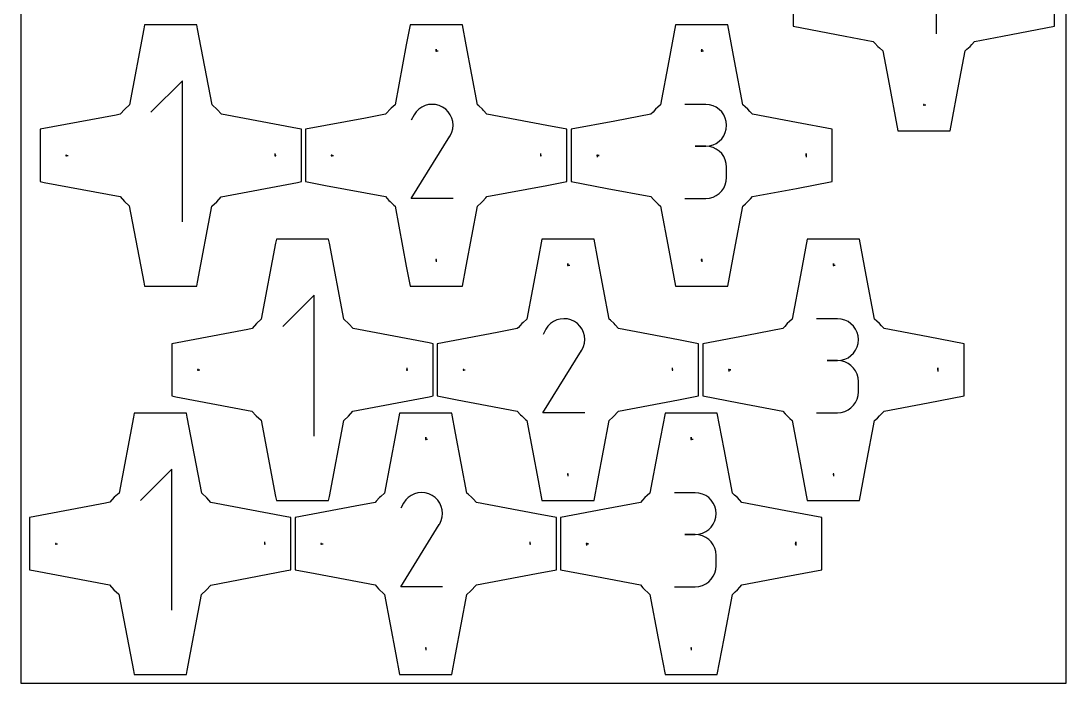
# Model space of a CAD drawing. Extents: x 0 to 800, y 0 to 1000.
# Drawn here: x 0 to 800, y 0 to 507 of the extents above; entities that cross this region are included whole.
import ezdxf

# ---------------------------------------------------------------- set-up
doc = ezdxf.new("R2010")
doc.units = 0
doc.header["$MEASUREMENT"] = 0
for name, color, linetype in [('annotation', 7, 'Continuous'), ('boundary', 7, 'Continuous'), ('frame', 7, 'Continuous'), ('hole', 7, 'Continuous')]:
    doc.layers.add(name, color=color, linetype=linetype)

msp = doc.modelspace()

# ---------------------------------------------------------------- linework, layer by layer
at = {"layer": 'annotation', "color": 1}
for p, q in [((700.707598, 496.978669), (700.707598, 522.562765)), ((317.890103, 483.824141), (317.890103, 485.252891)), ((317.890103, 483.824141), (317.890103, 485.252891)), ((317.890103, 485.252891), (317.890103, 483.824141)), ((317.890103, 483.824141), (319.318853, 483.82414)), ((521.065105, 483.824141), (521.065105, 485.252891)), ((521.065105, 483.824141), (521.065105, 485.252891)), ((521.065105, 485.252891), (521.065105, 483.824141)), ((521.065105, 483.824141), (522.493855, 483.82414)), ((123.58572, 460.954853), (99.573536, 436.935895)), ((123.58572, 352.944052), (123.58572, 460.954853)), ((306.847614, 440.847821), (304.576265, 439.281558)), ((309.330253, 441.992062), (306.847614, 440.847821)), ((311.963377, 442.698486), (309.330253, 441.992062)), ((314.686184, 442.951297), (311.963377, 442.698486)), ((317.437868, 442.734698), (314.686184, 442.951297)), ((320.157627, 442.032896), (317.437868, 442.734698)), ((322.784657, 440.830093), (320.157627, 442.032896)), ((325.134253, 439.161654), (322.784657, 440.830093)), ((322.784657, 440.830093), (322.784657, 440.830093)), ((524.181386, 442.869512), (508.191326, 442.869512)), ((527.057237, 442.611381), (524.181386, 442.869512)), ((529.763312, 441.867488), (527.057237, 442.611381)), ((532.254604, 440.683584), (529.763312, 441.867488)), ((534.486105, 439.105421), (532.254604, 440.683584)), ((691.184455, 442.656236), (692.613205, 442.656236)), ((300.910652, 434.946148), (298.810856, 430.918152)), ((302.57701, 437.309068), (300.910652, 434.946148)), ((304.576265, 439.281558), (302.57701, 437.309068)), ((327.09877, 437.159536), (325.134253, 439.161654)), ((328.660741, 434.885103), (327.09877, 437.159536)), ((329.802696, 432.399714), (328.660741, 434.885103)), ((330.507169, 429.764731), (329.802696, 432.399714)), ((536.412806, 437.178751), (534.486105, 439.105421)), ((537.989698, 434.949326), (536.412806, 437.178751)), ((539.171775, 432.462896), (537.989698, 434.949326)), ((539.914027, 429.765214), (539.171775, 432.462896)), ((329.821007, 421.575833), (330.533792, 424.291429)), ((330.75669, 427.041516), (330.507169, 429.764731)), ((330.533792, 424.291429), (330.75669, 427.041516)), ((539.171775, 421.317255), (539.914027, 424.025406)), ((540.171446, 426.902031), (539.914027, 429.765214)), ((539.914027, 424.025406), (540.171446, 426.902031)), ((540.171446, 426.902031), (540.171446, 426.902031)), ((298.765699, 370.945267), (328.316377, 418.518066)), ((328.316377, 418.518066), (328.351704, 418.56178)), ((328.316377, 418.518066), (328.316377, 418.518066)), ((328.351704, 418.56178), (328.385581, 418.605865)), ((328.385581, 418.605865), (328.418231, 418.650694)), ((328.418231, 418.650694), (328.449878, 418.696637)), ((328.449878, 418.696637), (328.480745, 418.744067)), ((328.480745, 418.744067), (328.511054, 418.793356)), ((328.511054, 418.793356), (328.541028, 418.844874)), ((328.541028, 418.844874), (328.570891, 418.898995)), ((328.570891, 418.898995), (328.600866, 418.956088)), ((328.600866, 418.956088), (329.821007, 421.575833)), ((328.600866, 418.956088), (328.600866, 418.956088)), ((534.486105, 414.657448), (536.412806, 416.587896)), ((536.412806, 416.587896), (537.989698, 418.822959)), ((537.989698, 418.822959), (539.171775, 421.317255)), ((524.181386, 410.889392), (516.175067, 410.889392)), ((516.175067, 410.889392), (524.181386, 410.889392)), ((524.181386, 410.889392), (527.057237, 411.147586)), ((527.057237, 410.631261), (524.181386, 410.889392)), ((524.181386, 410.889392), (524.181386, 410.889392)), ((527.057237, 411.147586), (529.763312, 411.891913)), ((529.763312, 409.887367), (527.057237, 410.631261)), ((529.763312, 411.891913), (532.254604, 413.076994)), ((532.254604, 408.703464), (529.763312, 409.887367)), ((532.254604, 413.076994), (534.486105, 414.657448)), ((534.486105, 407.125301), (532.254604, 408.703464)), ((34.7151, 403.82414), (36.14385, 403.82414)), ((194.715102, 403.82414), (194.715102, 405.25289)), ((237.890102, 403.82414), (239.318852, 403.82414)), ((397.890104, 403.82414), (397.890104, 405.25289)), ((441.065104, 403.82414), (442.493854, 403.82414)), ((441.065104, 403.82414), (442.493854, 403.82414)), ((442.493854, 403.82414), (441.065104, 403.82414)), ((441.065104, 403.82414), (441.065104, 402.39539)), ((536.412806, 405.198631), (534.486105, 407.125301)), ((537.989698, 402.969206), (536.412806, 405.198631)), ((539.171775, 400.482776), (537.989698, 402.969206)), ((539.914027, 397.785094), (539.171775, 400.482776)), ((601.065105, 403.82414), (601.065105, 405.25289)), ((601.065105, 403.82414), (601.065105, 405.25289)), ((601.065105, 405.25289), (601.065105, 403.82414)), ((601.065105, 403.82414), (601.065105, 402.39539)), ((540.171446, 394.921911), (539.914027, 397.785094)), ((540.171446, 386.915591), (540.171446, 394.921911)), ((540.171446, 394.921911), (540.171446, 394.921911)), ((539.171775, 381.352905), (539.914027, 384.051219)), ((539.914027, 384.051219), (540.171446, 386.915591)), ((534.486105, 374.710715), (536.412806, 376.637013)), ((536.412806, 376.637013), (537.989698, 378.86629)), ((537.989698, 378.86629), (539.171775, 381.352905)), ((330.745819, 370.945267), (298.765699, 370.945267)), ((508.191326, 370.94811), (524.181386, 370.94811)), ((524.181386, 370.94811), (527.057237, 371.206093)), ((524.181386, 370.94811), (524.181386, 370.94811)), ((527.057237, 371.206093), (529.763312, 371.949614)), ((529.763312, 371.949614), (532.254604, 373.133035)), ((532.254604, 373.133035), (534.486105, 374.710715)), ((317.890103, 323.824139), (317.890103, 322.395389)), ((418.713123, 319.779258), (418.713123, 321.208008)), ((418.713123, 319.779258), (418.713123, 321.208008)), ((418.713123, 321.208008), (418.713123, 319.779258)), ((521.065105, 323.824139), (521.065105, 322.395389)), ((621.888125, 319.779258), (621.888125, 321.208008)), ((621.888125, 319.779258), (621.888125, 321.208008)), ((621.888125, 321.208008), (621.888125, 319.779258)), ((418.713123, 319.779258), (420.141873, 319.779257)), ((621.888125, 319.779258), (623.316875, 319.779257)), ((224.40874, 296.90997), (200.396556, 272.891012)), ((224.40874, 188.899169), (224.40874, 296.90997)), ((403.40003, 273.264185), (401.733672, 270.901265)), ((405.399285, 275.236675), (403.40003, 273.264185)), ((407.670634, 276.802938), (405.399285, 275.236675)), ((410.153273, 277.947179), (407.670634, 276.802938)), ((412.786397, 278.653603), (410.153273, 277.947179)), ((415.509204, 278.906414), (412.786397, 278.653603)), ((418.260888, 278.689815), (415.509204, 278.906414)), ((420.980647, 277.988013), (418.260888, 278.689815)), ((423.607677, 276.78521), (420.980647, 277.988013)), ((425.957273, 275.116771), (423.607677, 276.78521)), ((423.607677, 276.78521), (423.607677, 276.78521)), ((427.92179, 273.114653), (425.957273, 275.116771)), ((429.483761, 270.84022), (427.92179, 273.114653)), ((625.004406, 278.824629), (609.014346, 278.824629)), ((627.880257, 278.566498), (625.004406, 278.824629)), ((630.586332, 277.822605), (627.880257, 278.566498)), ((633.077624, 276.638701), (630.586332, 277.822605)), ((635.309125, 275.060538), (633.077624, 276.638701)), ((637.235826, 273.133868), (635.309125, 275.060538)), ((638.812718, 270.904443), (637.235826, 273.133868)), ((401.733672, 270.901265), (399.633876, 266.873269)), ((430.625716, 268.354831), (429.483761, 270.84022)), ((431.330189, 265.719848), (430.625716, 268.354831)), ((431.57971, 262.996633), (431.330189, 265.719848)), ((639.994795, 268.418013), (638.812718, 270.904443)), ((640.737047, 265.720331), (639.994795, 268.418013)), ((640.994466, 262.857148), (640.737047, 265.720331)), ((429.423886, 254.911205), (430.644027, 257.53095)), ((430.644027, 257.53095), (431.356812, 260.246546)), ((431.356812, 260.246546), (431.57971, 262.996633)), ((638.812718, 254.778076), (639.994795, 257.272372)), ((639.994795, 257.272372), (640.737047, 259.980523)), ((640.737047, 259.980523), (640.994466, 262.857148)), ((640.994466, 262.857148), (640.994466, 262.857148)), ((399.588719, 206.900384), (429.139397, 254.473183)), ((429.139397, 254.473183), (429.174724, 254.516897)), ((429.139397, 254.473183), (429.139397, 254.473183)), ((429.174724, 254.516897), (429.208601, 254.560982)), ((429.208601, 254.560982), (429.241251, 254.605811)), ((429.241251, 254.605811), (429.272898, 254.651754)), ((429.272898, 254.651754), (429.303765, 254.699184)), ((429.303765, 254.699184), (429.334074, 254.748473)), ((429.334074, 254.748473), (429.364048, 254.799991)), ((429.364048, 254.799991), (429.393911, 254.854112)), ((429.393911, 254.854112), (429.423886, 254.911205)), ((429.423886, 254.911205), (429.423886, 254.911205)), ((630.586332, 247.84703), (633.077624, 249.032111)), ((633.077624, 249.032111), (635.309125, 250.612565)), ((635.309125, 250.612565), (637.235826, 252.543013)), ((637.235826, 252.543013), (638.812718, 254.778076)), ((295.538122, 239.779257), (295.538122, 241.208007)), ((498.713124, 239.779257), (498.713124, 241.208007)), ((625.004406, 246.844509), (616.998087, 246.844509)), ((616.998087, 246.844509), (625.004406, 246.844509)), ((625.004406, 246.844509), (627.880257, 247.102703)), ((627.880257, 246.586378), (625.004406, 246.844509)), ((625.004406, 246.844509), (625.004406, 246.844509)), ((627.880257, 247.102703), (630.586332, 247.84703)), ((630.586332, 245.842484), (627.880257, 246.586378)), ((633.077624, 244.658581), (630.586332, 245.842484)), ((635.309125, 243.080418), (633.077624, 244.658581)), ((637.235826, 241.153748), (635.309125, 243.080418)), ((638.812718, 238.924323), (637.235826, 241.153748)), ((701.888125, 239.779257), (701.888125, 241.208007)), ((701.888125, 239.779257), (701.888125, 241.208007)), ((701.888125, 241.208007), (701.888125, 239.779257)), ((135.53812, 239.779257), (136.96687, 239.779257)), ((338.713122, 239.779257), (340.141872, 239.779257)), ((541.888124, 239.779257), (543.316874, 239.779257)), ((541.888124, 239.779257), (543.316874, 239.779257)), ((543.316874, 239.779257), (541.888124, 239.779257)), ((541.888124, 239.779257), (541.888124, 238.350507)), ((639.994795, 236.437893), (638.812718, 238.924323)), ((640.737047, 233.740211), (639.994795, 236.437893)), ((640.994466, 230.877028), (640.737047, 233.740211)), ((701.888125, 239.779257), (701.888125, 238.350507)), ((640.994466, 222.870708), (640.994466, 230.877028)), ((640.994466, 230.877028), (640.994466, 230.877028)), ((638.812718, 214.821407), (639.994795, 217.308022)), ((639.994795, 217.308022), (640.737047, 220.006336)), ((640.737047, 220.006336), (640.994466, 222.870708)), ((630.586332, 207.904731), (633.077624, 209.088152)), ((633.077624, 209.088152), (635.309125, 210.665832)), ((635.309125, 210.665832), (637.235826, 212.59213)), ((637.235826, 212.59213), (638.812718, 214.821407)), ((431.568839, 206.900384), (399.588719, 206.900384)), ((609.014346, 206.903227), (625.004406, 206.903227)), ((625.004406, 206.903227), (627.880257, 207.16121)), ((625.004406, 206.903227), (625.004406, 206.903227)), ((627.880257, 207.16121), (630.586332, 207.904731)), ((309.842503, 186.667502), (309.842503, 188.096252)), ((309.842503, 186.667502), (309.842503, 188.096252)), ((309.842503, 188.096252), (309.842503, 186.667502)), ((309.842503, 186.667502), (311.271253, 186.667501)), ((513.017505, 186.667502), (513.017505, 188.096252)), ((513.017505, 186.667502), (513.017505, 188.096252)), ((513.017505, 188.096252), (513.017505, 186.667502)), ((513.017505, 186.667502), (514.446255, 186.667501)), ((115.53812, 163.798214), (91.525936, 139.779256)), ((115.53812, 55.787413), (115.53812, 163.798214)), ((418.713123, 159.779256), (418.713123, 158.350506)), ((621.888125, 159.779256), (621.888125, 158.350506)), ((301.282653, 144.835423), (298.800014, 143.691182)), ((303.915777, 145.541847), (301.282653, 144.835423)), ((306.638584, 145.794658), (303.915777, 145.541847)), ((309.390268, 145.578059), (306.638584, 145.794658)), ((312.110027, 144.876257), (309.390268, 145.578059)), ((314.737057, 143.673454), (312.110027, 144.876257)), ((516.133786, 145.712873), (500.143726, 145.712873)), ((519.009637, 145.454742), (516.133786, 145.712873)), ((521.715712, 144.710849), (519.009637, 145.454742)), ((524.207004, 143.526945), (521.715712, 144.710849)), ((292.863052, 137.789509), (290.763256, 133.761513)), ((294.52941, 140.152429), (292.863052, 137.789509)), ((296.528665, 142.124919), (294.52941, 140.152429)), ((298.800014, 143.691182), (296.528665, 142.124919)), ((317.086653, 142.005015), (314.737057, 143.673454)), ((314.737057, 143.673454), (314.737057, 143.673454)), ((319.05117, 140.002897), (317.086653, 142.005015)), ((320.613141, 137.728464), (319.05117, 140.002897)), ((321.755096, 135.243075), (320.613141, 137.728464)), ((526.438505, 141.948782), (524.207004, 143.526945)), ((528.365206, 140.022112), (526.438505, 141.948782)), ((529.942098, 137.792687), (528.365206, 140.022112)), ((531.124175, 135.306257), (529.942098, 137.792687)), ((322.459569, 132.608092), (321.755096, 135.243075)), ((322.70909, 129.884877), (322.459569, 132.608092)), ((322.486192, 127.13479), (322.70909, 129.884877)), ((531.866427, 132.608575), (531.124175, 135.306257)), ((532.123846, 129.745392), (531.866427, 132.608575)), ((531.866427, 126.868767), (532.123846, 129.745392)), ((532.123846, 129.745392), (532.123846, 129.745392)), ((290.718099, 73.788628), (320.268777, 121.361427)), ((320.268777, 121.361427), (320.304104, 121.405141)), ((320.268777, 121.361427), (320.268777, 121.361427)), ((320.304104, 121.405141), (320.337981, 121.449226)), ((320.337981, 121.449226), (320.370631, 121.494055)), ((320.370631, 121.494055), (320.402278, 121.539998)), ((320.402278, 121.539998), (320.433145, 121.587428)), ((320.433145, 121.587428), (320.463454, 121.636717)), ((320.463454, 121.636717), (320.493428, 121.688235)), ((320.493428, 121.688235), (320.523291, 121.742356)), ((320.523291, 121.742356), (320.553266, 121.799449)), ((320.553266, 121.799449), (321.773407, 124.419194)), ((320.553266, 121.799449), (320.553266, 121.799449)), ((321.773407, 124.419194), (322.486192, 127.13479)), ((528.365206, 119.431257), (529.942098, 121.66632)), ((529.942098, 121.66632), (531.124175, 124.160616)), ((531.124175, 124.160616), (531.866427, 126.868767)), ((516.133786, 113.732753), (508.127467, 113.732753)), ((508.127467, 113.732753), (516.133786, 113.732753)), ((516.133786, 113.732753), (519.009637, 113.990947)), ((519.009637, 113.474622), (516.133786, 113.732753)), ((516.133786, 113.732753), (516.133786, 113.732753)), ((519.009637, 113.990947), (521.715712, 114.735274)), ((521.715712, 112.730728), (519.009637, 113.474622)), ((521.715712, 114.735274), (524.207004, 115.920355)), ((524.207004, 111.546825), (521.715712, 112.730728)), ((524.207004, 115.920355), (526.438505, 117.500809)), ((526.438505, 117.500809), (528.365206, 119.431257)), ((26.6675, 106.667501), (28.09625, 106.667501)), ((186.667502, 106.667501), (186.667502, 108.096251)), ((229.842502, 106.667501), (231.271252, 106.667501)), ((389.842504, 106.667501), (389.842504, 108.096251)), ((433.017504, 106.667501), (434.446254, 106.667501)), ((433.017504, 106.667501), (434.446254, 106.667501)), ((434.446254, 106.667501), (433.017504, 106.667501)), ((433.017504, 106.667501), (433.017504, 105.238751)), ((526.438505, 109.968662), (524.207004, 111.546825)), ((528.365206, 108.041992), (526.438505, 109.968662)), ((529.942098, 105.812567), (528.365206, 108.041992)), ((531.124175, 103.326137), (529.942098, 105.812567)), ((593.017505, 106.667501), (593.017505, 108.096251)), ((593.017505, 106.667501), (593.017505, 108.096251)), ((593.017505, 108.096251), (593.017505, 106.667501)), ((593.017505, 106.667501), (593.017505, 105.238751)), ((531.866427, 100.628455), (531.124175, 103.326137)), ((532.123846, 97.765272), (531.866427, 100.628455)), ((532.123846, 89.758952), (532.123846, 97.765272)), ((532.123846, 97.765272), (532.123846, 97.765272)), ((531.866427, 86.89458), (532.123846, 89.758952)), ((528.365206, 79.480374), (529.942098, 81.709651)), ((529.942098, 81.709651), (531.124175, 84.196266)), ((531.124175, 84.196266), (531.866427, 86.89458)), ((322.698219, 73.788628), (290.718099, 73.788628)), ((500.143726, 73.791471), (516.133786, 73.791471)), ((516.133786, 73.791471), (519.009637, 74.049454)), ((516.133786, 73.791471), (516.133786, 73.791471)), ((519.009637, 74.049454), (521.715712, 74.792975)), ((521.715712, 74.792975), (524.207004, 75.976396)), ((524.207004, 75.976396), (526.438505, 77.554076)), ((526.438505, 77.554076), (528.365206, 79.480374)), ((309.842503, 26.6675), (309.842503, 25.23875)), ((513.017505, 26.6675), (513.017505, 25.23875))]:
    msp.add_line(p, q, dxfattribs=at)
at = {"layer": 'boundary', "color": 5}
for p, q in [((591.184454, 516.656237), (591.184454, 502.656237)), ((791.184456, 502.656237), (791.184456, 516.656237)), ((94.13825, 500.764124), (83.178079, 442.623834)), ((94.715101, 503.824141), (94.13825, 500.764124)), ((96.715103, 503.824141), (94.715101, 503.824141)), ((134.715101, 503.824141), (96.715103, 503.824141)), ((135.291952, 500.764123), (134.715101, 503.824141)), ((146.44304, 442.451616), (135.291952, 500.764123)), ((297.890103, 503.824141), (295.005847, 488.524063)), ((307.890104, 503.824141), (297.890103, 503.824141)), ((337.890103, 503.824141), (307.890104, 503.824141)), ((340.774358, 488.524063), (337.890103, 503.824141)), ((501.065105, 503.824141), (495.873445, 476.284002)), ((519.065105, 503.824141), (501.065105, 503.824141)), ((541.065104, 503.824141), (519.065105, 503.824141)), ((546.256764, 476.284002), (541.065104, 503.824141)), ((591.184454, 502.656237), (630.964653, 495.157172)), ((751.404257, 495.157172), (791.184456, 502.656237)), ((295.005847, 488.524063), (286.35308, 442.623834)), ((349.427125, 442.623834), (340.774358, 488.524063)), ((630.964653, 495.157172), (652.384761, 491.119214)), ((652.384761, 491.119214), (653.590285, 489.782803)), ((653.590285, 489.782803), (655.829116, 487.300897)), ((726.539795, 487.300897), (727.745319, 488.637308)), ((727.745319, 488.637308), (729.984149, 491.119214)), ((729.984149, 491.119214), (751.404257, 495.157172)), ((655.829116, 487.300897), (657.165526, 486.095373)), ((657.165526, 486.095373), (659.647433, 483.856543)), ((659.647433, 483.856543), (663.685391, 462.436435)), ((718.683519, 462.436435), (722.721477, 483.856543)), ((722.721477, 483.856543), (724.057888, 485.062067)), ((724.057888, 485.062067), (726.539795, 487.300897)), ((495.873445, 476.284002), (489.528082, 442.623834)), ((552.602127, 442.623834), (546.256764, 476.284002)), ((663.685391, 462.436435), (671.184455, 422.656236)), ((711.184455, 422.656236), (718.683519, 462.436435)), ((83.178079, 442.623834), (79.550677, 439.351697)), ((150.242658, 438.988563), (146.44304, 442.451616)), ((283.489343, 440.040568), (282.534763, 439.179479)), ((286.35308, 442.623834), (283.489343, 440.040568)), ((350.381705, 441.762745), (349.427125, 442.623834)), ((353.245442, 439.17948), (350.381705, 441.762745)), ((487.428008, 440.729439), (485.709765, 439.179479)), ((489.528082, 442.623834), (487.428008, 440.729439)), ((554.32037, 441.073874), (552.602127, 442.623834)), ((556.420444, 439.17948), (554.32037, 441.073874)), ((72.85539, 434.784311), (14.7151, 423.82414)), ((76.087625, 435.552078), (72.85539, 434.784311)), ((79.550677, 439.351697), (76.087625, 435.552078)), ((153.514795, 435.361162), (150.242658, 438.988563)), ((211.655084, 424.400991), (153.514795, 435.361162)), ((263.790331, 432.476906), (217.890102, 423.82414)), ((279.090409, 435.361162), (263.790331, 432.476906)), ((279.951497, 436.315742), (279.090409, 435.361162)), ((282.534763, 439.179479), (279.951497, 436.315742)), ((354.106531, 438.2249), (353.245442, 439.17948)), ((356.689797, 435.361162), (354.106531, 438.2249)), ((402.590026, 426.708395), (356.689797, 435.361162)), ((482.265411, 435.361162), (454.725272, 430.169502)), ((483.81537, 437.079405), (482.265411, 435.361162)), ((485.709765, 439.179479), (483.81537, 437.079405)), ((557.970404, 437.461237), (556.420444, 439.17948)), ((559.864799, 435.361162), (557.970404, 437.461237)), ((593.524967, 429.0158), (559.864799, 435.361162)), ((214.715102, 423.824139), (211.655084, 424.400991)), ((417.890104, 423.824139), (402.590026, 426.708395)), ((454.725272, 430.169502), (421.065104, 423.82414)), ((621.065106, 423.824139), (593.524967, 429.0158)), ((14.7151, 423.82414), (14.7151, 421.824138)), ((14.7151, 421.824138), (14.7151, 383.824141)), ((214.715102, 421.824138), (214.715102, 423.824139)), ((214.715102, 383.82414), (214.715102, 421.824138)), ((217.890102, 423.82414), (217.890102, 413.824139)), ((417.890104, 413.824139), (417.890104, 423.824139)), ((421.065104, 423.82414), (421.065104, 405.82414)), ((621.065105, 405.82414), (621.065106, 423.824139)), ((671.184455, 422.656236), (697.184455, 422.656236)), ((697.184455, 422.656236), (711.184455, 422.656236)), ((217.890102, 413.824139), (217.890102, 383.824141)), ((417.890104, 383.82414), (417.890104, 413.824139)), ((421.065104, 405.82414), (421.065104, 383.824141)), ((621.065106, 383.82414), (621.065105, 405.82414)), ((14.7151, 383.824141), (17.775117, 383.247289)), ((17.775117, 383.247289), (75.915407, 372.287117)), ((153.342577, 372.096202), (211.655085, 383.247289)), ((211.655085, 383.247289), (214.715102, 383.82414)), ((217.890102, 383.824141), (233.19018, 380.939885)), ((233.19018, 380.939885), (279.090409, 372.287117)), ((356.689797, 372.287118), (402.590026, 380.939885)), ((402.590026, 380.939885), (417.890104, 383.82414)), ((421.065104, 383.824141), (448.605242, 378.63248)), ((448.605242, 378.63248), (482.265411, 372.287117)), ((559.864798, 372.287118), (593.524967, 378.63248)), ((593.524967, 378.63248), (621.065106, 383.82414)), ((75.915407, 372.287117), (79.187544, 368.659716)), ((79.187544, 368.659716), (82.987162, 365.196664)), ((146.252123, 365.024446), (149.879525, 368.296583)), ((149.879525, 368.296583), (153.342577, 372.096202)), ((279.090409, 372.287117), (281.673675, 369.42338)), ((281.673675, 369.42338), (282.534763, 368.4688)), ((282.534763, 368.4688), (285.398501, 365.885535)), ((352.290863, 367.607712), (353.245443, 368.468801)), ((353.245443, 368.468801), (355.828708, 371.332538)), ((355.828708, 371.332538), (356.689797, 372.287118)), ((482.265411, 372.287117), (484.159806, 370.187043)), ((484.159806, 370.187043), (485.709765, 368.4688)), ((485.709765, 368.4688), (487.809839, 366.574406)), ((554.702202, 366.918841), (556.420444, 368.468801)), ((556.420444, 368.468801), (558.314839, 370.568875)), ((558.314839, 370.568875), (559.864798, 372.287118)), ((82.987162, 365.196664), (94.13825, 306.884156)), ((135.291952, 306.884156), (146.252123, 365.024446)), ((285.398501, 365.885535), (286.353081, 365.024446)), ((286.353081, 365.024446), (295.005848, 319.124217)), ((340.774358, 319.124217), (349.427125, 365.024446)), ((349.427125, 365.024446), (352.290863, 367.607712)), ((487.809839, 366.574406), (489.528082, 365.024446)), ((489.528082, 365.024446), (495.873445, 331.364278)), ((546.256764, 331.364277), (552.602127, 365.024446)), ((552.602127, 365.024446), (554.702202, 366.918841)), ((194.96127, 336.719241), (184.001099, 278.578951)), ((195.538121, 339.779258), (194.96127, 336.719241)), ((197.538123, 339.779258), (195.538121, 339.779258)), ((235.538121, 339.779258), (197.538123, 339.779258)), ((236.114972, 336.71924), (235.538121, 339.779258)), ((247.26606, 278.406733), (236.114972, 336.71924)), ((398.713123, 339.779258), (395.828867, 324.47918)), ((408.713124, 339.779258), (398.713123, 339.779258)), ((438.713123, 339.779258), (408.713124, 339.779258)), ((441.597378, 324.47918), (438.713123, 339.779258)), ((601.888125, 339.779258), (596.696465, 312.239119)), ((619.888125, 339.779258), (601.888125, 339.779258)), ((641.888124, 339.779258), (619.888125, 339.779258)), ((647.079784, 312.239119), (641.888124, 339.779258)), ((495.873445, 331.364278), (501.065105, 303.824139)), ((541.065104, 303.824139), (546.256764, 331.364277)), ((395.828867, 324.47918), (387.1761, 278.578951)), ((450.250145, 278.578951), (441.597378, 324.47918)), ((295.005848, 319.124217), (297.890103, 303.824139)), ((337.890102, 303.824139), (340.774358, 319.124217)), ((596.696465, 312.239119), (590.351102, 278.578951)), ((653.425147, 278.578951), (647.079784, 312.239119)), ((94.13825, 306.884156), (94.715101, 303.824139)), ((134.715101, 303.824139), (135.291952, 306.884156)), ((94.715101, 303.824139), (96.715103, 303.824139)), ((96.715103, 303.824139), (134.715101, 303.824139)), ((297.890103, 303.824139), (307.890104, 303.824139)), ((307.890104, 303.824139), (337.890102, 303.824139)), ((501.065105, 303.824139), (519.065105, 303.824139)), ((519.065105, 303.824139), (541.065104, 303.824139)), ((180.373697, 275.306814), (176.910645, 271.507195)), ((184.001099, 278.578951), (180.373697, 275.306814)), ((251.065678, 274.94368), (247.26606, 278.406733)), ((254.337815, 271.316279), (251.065678, 274.94368)), ((380.774517, 272.270859), (379.913429, 271.316279)), ((383.357783, 275.134596), (380.774517, 272.270859)), ((384.312363, 275.995685), (383.357783, 275.134596)), ((387.1761, 278.578951), (384.312363, 275.995685)), ((451.204725, 277.717862), (450.250145, 278.578951)), ((454.068462, 275.134597), (451.204725, 277.717862)), ((454.929551, 274.180017), (454.068462, 275.134597)), ((457.512817, 271.316279), (454.929551, 274.180017)), ((584.63839, 273.034522), (583.088431, 271.316279)), ((586.532785, 275.134596), (584.63839, 273.034522)), ((588.251028, 276.684556), (586.532785, 275.134596)), ((590.351102, 278.578951), (588.251028, 276.684556)), ((655.14339, 277.028991), (653.425147, 278.578951)), ((657.243464, 275.134597), (655.14339, 277.028991)), ((658.793424, 273.416354), (657.243464, 275.134597)), ((660.687819, 271.316279), (658.793424, 273.416354)), ((173.67841, 270.739428), (115.53812, 259.779257)), ((176.910645, 271.507195), (173.67841, 270.739428)), ((312.478104, 260.356108), (254.337815, 271.316279)), ((364.613351, 268.432023), (318.713122, 259.779257)), ((379.913429, 271.316279), (364.613351, 268.432023)), ((503.413046, 262.663512), (457.512817, 271.316279)), ((555.548292, 266.124619), (521.888124, 259.779257)), ((583.088431, 271.316279), (555.548292, 266.124619)), ((694.347987, 264.970917), (660.687819, 271.316279)), ((721.888126, 259.779256), (694.347987, 264.970917)), ((115.53812, 259.779257), (115.53812, 257.779255)), ((115.53812, 257.779255), (115.53812, 219.779258)), ((315.538122, 259.779256), (312.478104, 260.356108)), ((315.538122, 257.779255), (315.538122, 259.779256)), ((315.538122, 219.779257), (315.538122, 257.779255)), ((318.713122, 259.779257), (318.713122, 249.779256)), ((518.713124, 259.779256), (503.413046, 262.663512)), ((518.713124, 249.779256), (518.713124, 259.779256)), ((521.888124, 259.779257), (521.888124, 241.779257)), ((721.888125, 241.779257), (721.888126, 259.779256)), ((318.713122, 249.779256), (318.713122, 219.779258)), ((518.713124, 219.779257), (518.713124, 249.779256)), ((521.888124, 241.779257), (521.888124, 219.779258)), ((721.888126, 219.779257), (721.888125, 241.779257)), ((115.53812, 219.779258), (118.598137, 219.202406)), ((118.598137, 219.202406), (176.738427, 208.242234)), ((254.165597, 208.051319), (312.478105, 219.202406)), ((312.478105, 219.202406), (315.538122, 219.779257)), ((318.713122, 219.779258), (334.0132, 216.895002)), ((334.0132, 216.895002), (379.913429, 208.242234)), ((457.512817, 208.242235), (503.413046, 216.895002)), ((503.413046, 216.895002), (518.713124, 219.779257)), ((521.888124, 219.779258), (549.428262, 214.587597)), ((694.347987, 214.587597), (721.888126, 219.779257)), ((176.738427, 208.242234), (180.010564, 204.614833)), ((250.702545, 204.2517), (254.165597, 208.051319)), ((379.913429, 208.242234), (382.496695, 205.378497)), ((456.651728, 207.287655), (457.512817, 208.242235)), ((549.428262, 214.587597), (583.088431, 208.242234)), ((583.088431, 208.242234), (584.982826, 206.14216)), ((659.137859, 206.523992), (660.687818, 208.242235)), ((660.687818, 208.242235), (694.347987, 214.587597)), ((86.09065, 203.607485), (75.130479, 145.467195)), ((86.667501, 206.667502), (86.09065, 203.607485)), ((88.667503, 206.667502), (86.667501, 206.667502)), ((126.667501, 206.667502), (88.667503, 206.667502)), ((127.244352, 203.607484), (126.667501, 206.667502)), ((138.39544, 145.294977), (127.244352, 203.607484)), ((180.010564, 204.614833), (183.810182, 201.151781)), ((183.810182, 201.151781), (194.96127, 142.839273)), ((236.114972, 142.839273), (247.075143, 200.979563)), ((247.075143, 200.979563), (250.702545, 204.2517)), ((289.842503, 206.667502), (286.958247, 191.367424)), ((299.842504, 206.667502), (289.842503, 206.667502)), ((329.842503, 206.667502), (299.842504, 206.667502)), ((332.726758, 191.367424), (329.842503, 206.667502)), ((382.496695, 205.378497), (383.357783, 204.423917)), ((383.357783, 204.423917), (386.221521, 201.840652)), ((386.221521, 201.840652), (387.176101, 200.979563)), ((387.176101, 200.979563), (395.828868, 155.079334)), ((441.597378, 155.079334), (450.250145, 200.979563)), ((450.250145, 200.979563), (453.113883, 203.562829)), ((453.113883, 203.562829), (454.068463, 204.423918)), ((454.068463, 204.423918), (456.651728, 207.287655)), ((493.017505, 206.667502), (487.825845, 179.127363)), ((511.017505, 206.667502), (493.017505, 206.667502)), ((533.017504, 206.667502), (511.017505, 206.667502)), ((538.209164, 179.127363), (533.017504, 206.667502)), ((584.982826, 206.14216), (586.532785, 204.423917)), ((586.532785, 204.423917), (588.632859, 202.529523)), ((588.632859, 202.529523), (590.351102, 200.979563)), ((590.351102, 200.979563), (596.696465, 167.319395)), ((647.079784, 167.319394), (653.425147, 200.979563)), ((653.425147, 200.979563), (655.525222, 202.873958)), ((655.525222, 202.873958), (657.243464, 204.423918)), ((657.243464, 204.423918), (659.137859, 206.523992)), ((286.958247, 191.367424), (278.30548, 145.467195)), ((341.379525, 145.467195), (332.726758, 191.367424)), ((487.825845, 179.127363), (481.480482, 145.467195)), ((544.554527, 145.467195), (538.209164, 179.127363)), ((596.696465, 167.319395), (601.888125, 139.779256)), ((641.888124, 139.779256), (647.079784, 167.319394)), ((395.828868, 155.079334), (398.713123, 139.779256)), ((438.713122, 139.779256), (441.597378, 155.079334)), ((75.130479, 145.467195), (71.503077, 142.195058)), ((142.195058, 141.831924), (138.39544, 145.294977)), ((278.30548, 145.467195), (275.441743, 142.883929)), ((342.334105, 144.606106), (341.379525, 145.467195)), ((345.197842, 142.022841), (342.334105, 144.606106)), ((481.480482, 145.467195), (479.380408, 143.5728)), ((546.27277, 143.917235), (544.554527, 145.467195)), ((64.80779, 137.627672), (6.6675, 126.667501)), ((68.040025, 138.395439), (64.80779, 137.627672)), ((71.503077, 142.195058), (68.040025, 138.395439)), ((145.467195, 138.204523), (142.195058, 141.831924)), ((203.607484, 127.244352), (145.467195, 138.204523)), ((194.96127, 142.839273), (195.538121, 139.779256)), ((195.538121, 139.779256), (197.538123, 139.779256)), ((197.538123, 139.779256), (235.538121, 139.779256)), ((235.538121, 139.779256), (236.114972, 142.839273)), ((271.042809, 138.204523), (255.742731, 135.320267)), ((271.903897, 139.159103), (271.042809, 138.204523)), ((274.487163, 142.02284), (271.903897, 139.159103)), ((275.441743, 142.883929), (274.487163, 142.02284)), ((346.058931, 141.068261), (345.197842, 142.022841)), ((348.642197, 138.204523), (346.058931, 141.068261)), ((394.542426, 129.551756), (348.642197, 138.204523)), ((398.713123, 139.779256), (408.713124, 139.779256)), ((408.713124, 139.779256), (438.713122, 139.779256)), ((474.217811, 138.204523), (446.677672, 133.012863)), ((475.76777, 139.922766), (474.217811, 138.204523)), ((477.662165, 142.02284), (475.76777, 139.922766)), ((479.380408, 143.5728), (477.662165, 142.02284)), ((548.372844, 142.022841), (546.27277, 143.917235)), ((549.922804, 140.304598), (548.372844, 142.022841)), ((551.817199, 138.204523), (549.922804, 140.304598)), ((585.477367, 131.859161), (551.817199, 138.204523)), ((601.888125, 139.779256), (619.888125, 139.779256)), ((619.888125, 139.779256), (641.888124, 139.779256)), ((255.742731, 135.320267), (209.842502, 126.667501)), ((409.842504, 126.6675), (394.542426, 129.551756)), ((446.677672, 133.012863), (413.017504, 126.667501)), ((613.017506, 126.6675), (585.477367, 131.859161)), ((6.6675, 126.667501), (6.6675, 124.667499)), ((6.6675, 124.667499), (6.6675, 86.667502)), ((206.667502, 126.6675), (203.607484, 127.244352)), ((206.667502, 124.667499), (206.667502, 126.6675)), ((206.667502, 86.667501), (206.667502, 124.667499)), ((209.842502, 126.667501), (209.842502, 116.6675)), ((409.842504, 116.6675), (409.842504, 126.6675)), ((413.017504, 126.667501), (413.017504, 108.667501)), ((613.017505, 108.667501), (613.017506, 126.6675)), ((209.842502, 116.6675), (209.842502, 86.667502)), ((409.842504, 86.667501), (409.842504, 116.6675)), ((413.017504, 108.667501), (413.017504, 86.667502)), ((613.017506, 86.667501), (613.017505, 108.667501)), ((6.6675, 86.667502), (9.727517, 86.09065)), ((9.727517, 86.09065), (67.867807, 75.130478)), ((145.294977, 74.939563), (203.607485, 86.09065)), ((203.607485, 86.09065), (206.667502, 86.667501)), ((209.842502, 86.667502), (225.14258, 83.783246)), ((225.14258, 83.783246), (271.042809, 75.130478)), ((348.642197, 75.130479), (394.542426, 83.783246)), ((394.542426, 83.783246), (409.842504, 86.667501)), ((413.017504, 86.667502), (440.557642, 81.475841)), ((440.557642, 81.475841), (474.217811, 75.130478)), ((551.817198, 75.130479), (585.477367, 81.475841)), ((585.477367, 81.475841), (613.017506, 86.667501)), ((67.867807, 75.130478), (71.139944, 71.503077)), ((141.831925, 71.139944), (145.294977, 74.939563)), ((271.042809, 75.130478), (273.626075, 72.266741)), ((273.626075, 72.266741), (274.487163, 71.312161)), ((345.197843, 71.312162), (347.781108, 74.175899)), ((347.781108, 74.175899), (348.642197, 75.130479)), ((474.217811, 75.130478), (476.112206, 73.030404)), ((476.112206, 73.030404), (477.662165, 71.312161)), ((548.372844, 71.312162), (550.267239, 73.412236)), ((550.267239, 73.412236), (551.817198, 75.130479)), ((71.139944, 71.503077), (74.939562, 68.040025)), ((74.939562, 68.040025), (86.09065, 9.727517)), ((127.244352, 9.727517), (138.204523, 67.867807)), ((138.204523, 67.867807), (141.831925, 71.139944)), ((274.487163, 71.312161), (277.350901, 68.728896)), ((277.350901, 68.728896), (278.305481, 67.867807)), ((278.305481, 67.867807), (286.958248, 21.967578)), ((332.726758, 21.967578), (341.379525, 67.867807)), ((341.379525, 67.867807), (344.243263, 70.451073)), ((344.243263, 70.451073), (345.197843, 71.312162)), ((477.662165, 71.312161), (479.762239, 69.417767)), ((479.762239, 69.417767), (481.480482, 67.867807)), ((481.480482, 67.867807), (487.825845, 34.207639)), ((538.209164, 34.207638), (544.554527, 67.867807)), ((544.554527, 67.867807), (546.654602, 69.762202)), ((546.654602, 69.762202), (548.372844, 71.312162)), ((487.825845, 34.207639), (493.017505, 6.6675)), ((533.017504, 6.6675), (538.209164, 34.207638)), ((286.958248, 21.967578), (289.842503, 6.6675)), ((329.842502, 6.6675), (332.726758, 21.967578)), ((86.09065, 9.727517), (86.667501, 6.6675)), ((126.667501, 6.6675), (127.244352, 9.727517)), ((86.667501, 6.6675), (88.667503, 6.6675)), ((88.667503, 6.6675), (126.667501, 6.6675)), ((289.842503, 6.6675), (299.842504, 6.6675)), ((299.842504, 6.6675), (329.842502, 6.6675)), ((493.017505, 6.6675), (511.017505, 6.6675)), ((511.017505, 6.6675), (533.017504, 6.6675))]:
    msp.add_line(p, q, dxfattribs=at)
at = {"layer": 'frame', "color": 5}
for p, q in [((0, 1000), (0, 0)), ((800, 0), (800, 1000)), ((0, 0), (800, 0))]:
    msp.add_line(p, q, dxfattribs=at)
at = {"layer": 'hole', "color": 5}
for p, q in [((318.175853, 484.109891), (317.604353, 484.109891)), ((317.604353, 484.109891), (317.604353, 483.538391)), ((317.604353, 483.538391), (318.175853, 483.538391)), ((318.175853, 483.538391), (318.175853, 484.109891)), ((521.350855, 484.109891), (520.779355, 484.109891)), ((520.779355, 484.109891), (520.779355, 483.538391)), ((520.779355, 483.538391), (521.350855, 483.538391)), ((521.350855, 483.538391), (521.350855, 484.109891)), ((691.470205, 442.941986), (690.898705, 442.941986)), ((690.898705, 442.941986), (690.898705, 442.370486)), ((690.898705, 442.370486), (691.470205, 442.370486)), ((691.470205, 442.370486), (691.470205, 442.941986)), ((35.00085, 404.10989), (34.42935, 404.10989)), ((34.42935, 404.10989), (34.42935, 403.53839)), ((34.42935, 403.53839), (35.00085, 403.53839)), ((35.00085, 403.53839), (35.00085, 404.10989)), ((195.000852, 404.10989), (194.429352, 404.10989)), ((194.429352, 404.10989), (194.429352, 403.53839)), ((194.429352, 403.53839), (195.000852, 403.53839)), ((195.000852, 403.53839), (195.000852, 404.10989)), ((238.175852, 404.10989), (237.604352, 404.10989)), ((237.604352, 404.10989), (237.604352, 403.53839)), ((237.604352, 403.53839), (238.175852, 403.53839)), ((238.175852, 403.53839), (238.175852, 404.10989)), ((398.175854, 404.10989), (397.604354, 404.10989)), ((397.604354, 404.10989), (397.604354, 403.53839)), ((397.604354, 403.53839), (398.175854, 403.53839)), ((398.175854, 403.53839), (398.175854, 404.10989)), ((441.350854, 404.10989), (440.779354, 404.10989)), ((440.779354, 404.10989), (440.779354, 403.53839)), ((440.779354, 403.53839), (441.350854, 403.53839)), ((441.350854, 403.53839), (441.350854, 404.10989)), ((601.350855, 404.10989), (600.779355, 404.10989)), ((600.779355, 404.10989), (600.779355, 403.53839)), ((600.779355, 403.53839), (601.350855, 403.53839)), ((601.350855, 403.53839), (601.350855, 404.10989)), ((318.175853, 324.109889), (317.604353, 324.109889)), ((317.604353, 324.109889), (317.604353, 323.538389)), ((317.604353, 323.538389), (318.175853, 323.538389)), ((318.175853, 323.538389), (318.175853, 324.109889)), ((418.998873, 320.065008), (418.427373, 320.065008)), ((418.427373, 320.065008), (418.427373, 319.493508)), ((418.998873, 319.493508), (418.998873, 320.065008)), ((521.350855, 324.109889), (520.779355, 324.109889)), ((520.779355, 324.109889), (520.779355, 323.538389)), ((520.779355, 323.538389), (521.350855, 323.538389)), ((521.350855, 323.538389), (521.350855, 324.109889)), ((622.173875, 320.065008), (621.602375, 320.065008)), ((621.602375, 320.065008), (621.602375, 319.493508)), ((622.173875, 319.493508), (622.173875, 320.065008)), ((418.427373, 319.493508), (418.998873, 319.493508)), ((621.602375, 319.493508), (622.173875, 319.493508)), ((135.82387, 240.065007), (135.25237, 240.065007)), ((135.25237, 240.065007), (135.25237, 239.493507)), ((135.82387, 239.493507), (135.82387, 240.065007)), ((295.823872, 240.065007), (295.252372, 240.065007)), ((295.252372, 240.065007), (295.252372, 239.493507)), ((295.823872, 239.493507), (295.823872, 240.065007)), ((338.998872, 240.065007), (338.427372, 240.065007)), ((338.427372, 240.065007), (338.427372, 239.493507)), ((338.998872, 239.493507), (338.998872, 240.065007)), ((498.998874, 240.065007), (498.427374, 240.065007)), ((498.427374, 240.065007), (498.427374, 239.493507)), ((498.998874, 239.493507), (498.998874, 240.065007)), ((542.173874, 240.065007), (541.602374, 240.065007)), ((541.602374, 240.065007), (541.602374, 239.493507)), ((542.173874, 239.493507), (542.173874, 240.065007)), ((702.173875, 240.065007), (701.602375, 240.065007)), ((701.602375, 240.065007), (701.602375, 239.493507)), ((702.173875, 239.493507), (702.173875, 240.065007)), ((135.25237, 239.493507), (135.82387, 239.493507)), ((295.252372, 239.493507), (295.823872, 239.493507)), ((338.427372, 239.493507), (338.998872, 239.493507)), ((498.427374, 239.493507), (498.998874, 239.493507)), ((541.602374, 239.493507), (542.173874, 239.493507)), ((701.602375, 239.493507), (702.173875, 239.493507)), ((310.128253, 186.953252), (309.556753, 186.953252)), ((309.556753, 186.953252), (309.556753, 186.381752)), ((309.556753, 186.381752), (310.128253, 186.381752)), ((310.128253, 186.381752), (310.128253, 186.953252)), ((513.303255, 186.953252), (512.731755, 186.953252)), ((512.731755, 186.953252), (512.731755, 186.381752)), ((512.731755, 186.381752), (513.303255, 186.381752)), ((513.303255, 186.381752), (513.303255, 186.953252)), ((418.998873, 160.065006), (418.427373, 160.065006)), ((418.427373, 160.065006), (418.427373, 159.493506)), ((418.998873, 159.493506), (418.998873, 160.065006)), ((622.173875, 160.065006), (621.602375, 160.065006)), ((621.602375, 160.065006), (621.602375, 159.493506)), ((622.173875, 159.493506), (622.173875, 160.065006)), ((418.427373, 159.493506), (418.998873, 159.493506)), ((621.602375, 159.493506), (622.173875, 159.493506)), ((26.95325, 106.953251), (26.38175, 106.953251)), ((26.38175, 106.953251), (26.38175, 106.381751)), ((26.38175, 106.381751), (26.95325, 106.381751)), ((26.95325, 106.381751), (26.95325, 106.953251)), ((186.953252, 106.953251), (186.381752, 106.953251)), ((186.381752, 106.953251), (186.381752, 106.381751)), ((186.381752, 106.381751), (186.953252, 106.381751)), ((186.953252, 106.381751), (186.953252, 106.953251)), ((230.128252, 106.953251), (229.556752, 106.953251)), ((229.556752, 106.953251), (229.556752, 106.381751)), ((229.556752, 106.381751), (230.128252, 106.381751)), ((230.128252, 106.381751), (230.128252, 106.953251)), ((390.128254, 106.953251), (389.556754, 106.953251)), ((389.556754, 106.953251), (389.556754, 106.381751)), ((389.556754, 106.381751), (390.128254, 106.381751)), ((390.128254, 106.381751), (390.128254, 106.953251)), ((433.303254, 106.953251), (432.731754, 106.953251)), ((432.731754, 106.953251), (432.731754, 106.381751)), ((432.731754, 106.381751), (433.303254, 106.381751)), ((433.303254, 106.381751), (433.303254, 106.953251)), ((593.303255, 106.953251), (592.731755, 106.953251)), ((592.731755, 106.953251), (592.731755, 106.381751)), ((592.731755, 106.381751), (593.303255, 106.381751)), ((593.303255, 106.381751), (593.303255, 106.953251)), ((310.128253, 26.95325), (309.556753, 26.95325)), ((309.556753, 26.95325), (309.556753, 26.38175)), ((309.556753, 26.38175), (310.128253, 26.38175)), ((310.128253, 26.38175), (310.128253, 26.95325)), ((513.303255, 26.95325), (512.731755, 26.95325)), ((512.731755, 26.95325), (512.731755, 26.38175)), ((512.731755, 26.38175), (513.303255, 26.38175)), ((513.303255, 26.38175), (513.303255, 26.95325))]:
    msp.add_line(p, q, dxfattribs=at)

doc.saveas('drawing.dxf')
